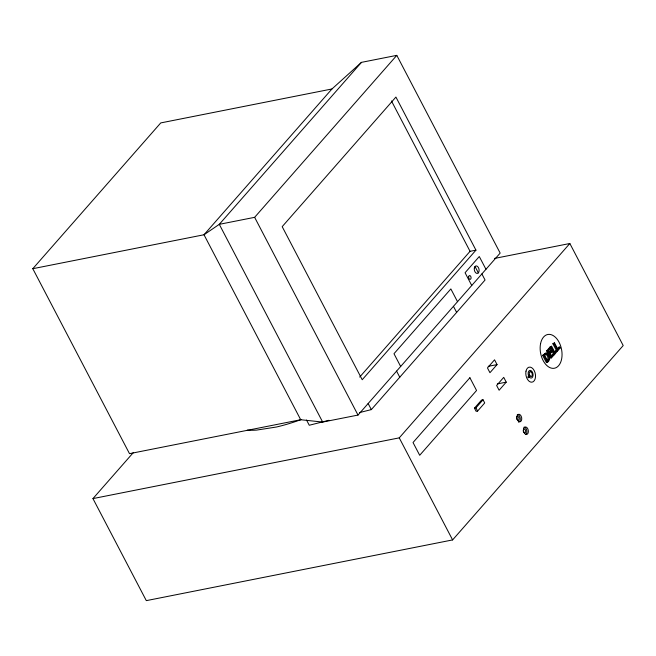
<?xml version="1.0" encoding="UTF-8"?>
<svg xmlns="http://www.w3.org/2000/svg" width="656" height="656" viewBox="0 0 656 656"><rect width="100%" height="100%" fill="white"/><g stroke="black" fill="none" stroke-linecap="round" stroke-linejoin="round"><path stroke-width="0.98" d="M547.416 361.489L547.875 360.923M32.8 268.698L160.745 122.918L331.944 88.978L361.456 62.361L396.798 55.358L500.167 253.093L358.012 415.068L322.67 422.07L300.702 419.733L129.503 453.673L32.8 268.698L204 234.758L219.293 224.336L361.456 62.361M331.944 88.978L204 234.758L300.702 419.733M322.67 422.07L219.293 224.336L254.635 217.333L396.798 55.358M494.526 258.431L569.843 243.499L623.2 345.556L452.607 539.921L146.313 600.642L92.955 498.593L133.414 452.492M359.693 377.069L470.057 251.322L475.953 250.149L395.921 97.063L282.187 226.648L362.219 379.734L475.953 250.149M359.513 412.583L371.337 409.606L485.063 280.022L481.881 273.937M92.955 498.593L399.25 437.864L569.843 243.499M497.051 364.605L489.95 372.698L487.449 367.918L494.55 359.816L497.051 364.605L488.22 366.351M474.46 408.155L481.561 400.062L483.037 399.766L484.702 402.956L477.601 411.058L476.125 411.345L474.46 408.155L475.928 407.868L483.037 399.766M506.227 382.145L499.118 390.238L496.617 385.457L503.726 377.356L506.227 382.145L497.387 383.891M542.668 355.421L546.538 352.92A3.813 2.362 78.8 0 1 548.121 353.699C550.433 356.175 550.277 360.333 547.489 362.407L546.432 362.612L542.668 355.421L545.472 353.133A3.813 2.362 78.8 0 1 546.12 353.248M553.721 353.953L551.614 356.356L550.548 356.561L552.664 354.158L553.721 353.953L554.164 354.798L551.483 357.848L550.425 358.061L546.661 350.87L549.343 347.819L550.4 347.606L550.851 348.459L548.736 350.862L549.769 352.83L551.737 350.591L550.671 350.804L549.367 352.297M549.974 347.098L551.598 346.245L554.919 352.584L556.829 350.411L557.272 351.255L554.796 354.084L553.73 354.297L549.974 347.098L551.598 346.245M552.901 343.76L554.533 342.899L557.846 349.246L559.765 347.065L560.208 347.918L557.723 350.747L556.665 350.96L552.901 343.76L554.533 342.899M546.661 350.87L547.727 350.657L550.4 347.606M549.81 353.141L551.122 351.649L552.18 351.444L550.212 353.682L551.614 356.356M553.853 352.797L555.771 350.616L556.829 350.411M557.428 348.73L558.699 347.278L559.765 347.065M547.629 360.931C551.015 359.078 547.604 351.239 544.726 355.38L547.629 360.931L546.571 361.144C548.875 359.398 548.178 355.027 545.464 354.248M551.762 356.536L553.106 355.011L554.164 354.798M328.968 420.283L309.263 425.252L306.532 420.029M560.208 347.918L559.142 348.131L558.699 347.278M553.959 343.555L557.723 350.747M551.032 346.893L554.796 354.084M550.671 350.804L551.122 351.649M547.727 350.657L551.483 357.848M543.734 355.208L547.489 362.407M485.957 269.288L479.282 256.529L465.071 272.724L471.738 285.483M391.452 100.95L470.057 251.322M475.018 266.484L478.347 272.863M457.519 301.678L450.852 288.927L393.985 353.715L400.66 366.474M453.452 306.327L456.633 312.42M475.928 407.868L477.601 411.058M396.585 371.116L399.766 377.208M399.25 437.864L452.607 539.921M368.155 403.514L371.337 409.606M254.635 217.333L358.012 415.068M523.578 432.001A1.911 1.181 78.8 0 1 524.087 429.114A1.911 1.181 78.8 0 1 525.677 431.558A1.911 1.181 78.8 0 1 523.824 432.378M523.906 427.22A3.821 2.37 78.8 0 1 526.743 430.344A3.821 2.37 78.8 0 1 525.612 434.592M516.961 419.34A1.911 1.181 78.8 0 1 517.469 416.453A1.911 1.181 78.8 0 1 519.052 418.897A1.911 1.181 78.8 0 1 517.207 419.717M517.289 414.551A3.821 2.37 78.8 0 1 520.216 418.167A3.821 2.37 78.8 0 1 518.404 422.103M300.94 419.643A103.205 34.793 -27.6 0 1 276.381 427.023L256.586 430.098A103.205 34.793 -27.6 0 1 247.255 430.131M469.893 377.733L413.026 442.529L419.701 455.28L476.559 390.492L469.893 377.733M530.163 371.673L529.277 372.69L529.367 374.568L528.433 375.421A3.879 2.403 78.8 0 1 530.237 370.394A3.879 2.403 78.8 0 1 533.025 375.716A3.879 2.403 78.8 0 1 529.269 377.02L530.155 376.003L531.368 376.552L532.254 375.535L532.213 373.674L531.385 372.075L530.163 371.673M529.589 374.994L527.818 377.02L528.228 377.823L530.007 375.798L529.589 374.994M523.603 428.95A3.821 2.37 78.8 0 0 526.497 434.477A3.821 2.37 78.8 0 0 527.711 428.671A3.821 2.37 78.8 0 0 523.603 428.95M525.997 371.157A7.642 4.731 78.8 0 0 531.778 382.202A7.642 4.731 78.8 0 0 534.214 370.599A7.642 4.731 78.8 0 0 525.997 371.157M516.985 416.289A3.821 2.37 78.8 0 0 519.872 421.808A3.821 2.37 78.8 0 0 521.094 416.011A3.821 2.37 78.8 0 0 516.985 416.289M540.601 343.498A17.204 10.644 78.8 0 0 553.598 368.352A17.204 10.644 78.8 0 0 559.092 342.26A17.204 10.644 78.8 0 0 540.601 343.498M474.354 267.919A3.821 2.37 78.8 0 0 477.24 273.445A3.821 2.37 78.8 0 0 478.462 267.648A3.821 2.37 78.8 0 0 474.354 267.919M468.696 276.57A1.911 1.181 78.8 0 0 470.139 279.333A1.911 1.181 78.8 0 0 470.746 276.438A1.911 1.181 78.8 0 0 468.696 276.57"/></g></svg>
